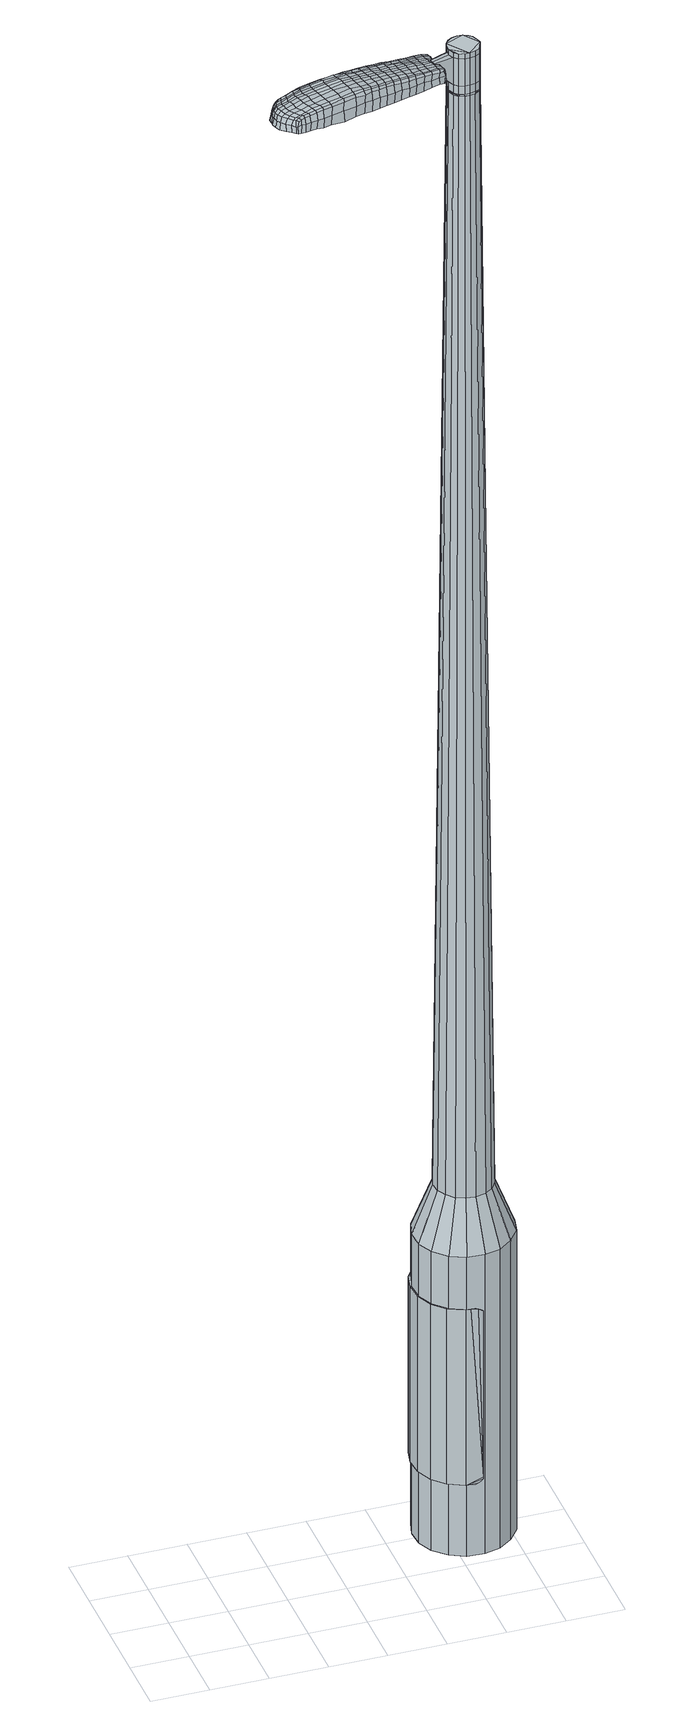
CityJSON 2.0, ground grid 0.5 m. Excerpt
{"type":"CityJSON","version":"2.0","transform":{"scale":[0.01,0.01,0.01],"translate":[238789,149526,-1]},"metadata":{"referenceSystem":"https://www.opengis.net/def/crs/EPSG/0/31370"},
"CityObjects":{
"object1":{"type":"GenericCityObject","attributes":{"cluster":955,"mean_distance_to_centroid":0.172,"new_centroid_x":238791.68,"new_centroid_y":149527.05,"mean_distance_to_camera":12.82,"H1":17,"H2":17.43,"Z_final":108.77,"cluster2":-1,"proj_x":238788.66,"proj_y":149515.49,"id_line":47851,"bearing_l":284.6,"distance":11.94,"orientation":"right","G_obj":194.6},"geometry":[{"type":"MultiSurface","lod":"2","boundaries":[[[0,1,2,3]],[[1,4,5,2]],[[4,6,7,5]],[[6,8,9,7]],[[8,10,11,9]],[[10,12,13,11]],[[12,14,15,13]],[[14,16,17,15]],[[16,18,19,17]],[[18,20,21,19]],[[20,22,23,21]],[[22,24,25,23]],[[24,26,27,25]],[[26,28,29,27]],[[28,30,31,29]],[[30,32,33,31]],[[32,34,35,33]],[[34,0,3,35]],[[36,37,38,39]],[[38,40,41,42]],[[41,43,42]],[[42,44,45,46]],[[45,47,46]],[[46,48,49,50]],[[49,51,50]],[[42,46,50,38]],[[50,52,39,38]],[[53,36,39]],[[2,5,7,35]],[[7,9,11,15]],[[11,13,15]],[[15,17,19,23]],[[19,21,23]],[[23,25,27,31]],[[27,29,31]],[[15,23,31,7]],[[31,33,35,7]],[[3,2,35]],[[1,0,54,55]],[[0,34,56,54]],[[34,32,57,56]],[[32,30,58,57]],[[30,28,59,58]],[[28,26,60,59]],[[26,24,61,60]],[[24,22,62,61]],[[22,20,63,62]],[[20,18,64,63]],[[18,16,65,64]],[[16,14,66,65]],[[14,12,67,66]],[[12,10,68,67]],[[10,8,69,68]],[[8,6,70,69]],[[6,4,71,70]],[[4,1,55,71]],[[55,54,72,73]],[[54,56,74,72]],[[56,57,75,74]],[[57,58,76,75]],[[58,59,77,76]],[[59,60,78,77]],[[60,61,79,78]],[[61,62,80,79]],[[62,63,81,80]],[[63,64,82,81]],[[64,65,83,82]],[[65,66,84,83]],[[66,67,85,84]],[[67,68,86,85]],[[68,69,87,86]],[[69,70,88,87]],[[70,71,89,88]],[[71,55,73,89]],[[90,91,92,73]],[[93,94,91,90]],[[95,96,94,93]],[[97,98,96,95]],[[77,99,98,97]],[[78,100,99,77]],[[101,102,100,78]],[[80,103,102,101]],[[104,105,103,80]],[[82,106,105,104]],[[107,108,106,82]],[[109,110,108,107]],[[111,112,110,109]],[[86,113,112,111]],[[87,114,113,86]],[[115,116,114,87]],[[117,118,116,115]],[[73,92,118,117]],[[119,120,121,122]],[[123,119,122,124]],[[125,123,124,126]],[[127,125,126,128]],[[129,127,128,130]],[[131,129,130,132]],[[133,131,132,134]],[[135,133,134,136]],[[137,135,136,138]],[[139,137,138,140]],[[141,139,140,142]],[[143,141,142,144]],[[145,143,144,146]],[[147,145,146,148]],[[149,147,148,150]],[[151,149,150,152]],[[72,90,73]],[[72,74,93,90]],[[74,75,95,93]],[[75,76,97,95]],[[76,77,97]],[[79,101,78]],[[79,80,101]],[[81,104,80]],[[81,82,104]],[[83,107,82]],[[83,84,109,107]],[[84,85,111,109]],[[85,86,111]],[[88,115,87]],[[88,89,117,115]],[[89,73,117]],[[153,92,91]],[[154,118,92]],[[154,155,116,118]],[[155,114,116]],[[156,112,113]],[[156,157,110,112]],[[157,158,108,110]],[[158,106,108]],[[159,105,106]],[[159,103,105]],[[160,102,103]],[[160,100,102]],[[161,98,99]],[[161,162,96,98]],[[162,163,94,96]],[[163,153,91,94]],[[39,52,151,164]],[[92,153,165,152]],[[53,39,164,120]],[[153,163,121,165]],[[36,53,120,119]],[[163,162,122,121]],[[37,36,119,123]],[[162,161,124,122]],[[38,37,123,125]],[[161,99,126,124]],[[40,38,125,127]],[[99,100,128,126]],[[41,40,127,129]],[[100,160,130,128]],[[43,41,129,131]],[[160,103,132,130]],[[42,43,131,133]],[[103,159,134,132]],[[44,42,133,135]],[[159,106,136,134]],[[45,44,135,137]],[[106,158,138,136]],[[47,45,137,139]],[[158,157,140,138]],[[46,47,139,141]],[[157,156,142,140]],[[48,46,141,143]],[[156,113,144,142]],[[49,48,143,145]],[[113,114,146,144]],[[51,49,145,147]],[[114,155,148,146]],[[50,51,147,149]],[[155,154,150,148]],[[52,50,149,151]],[[154,92,152,150]],[[151,152,166,167]],[[152,165,168,166]],[[165,121,169,168]],[[121,120,170,169]],[[120,164,171,170]],[[164,151,167,171]],[[172,173,174,175]],[[176,172,175,177]],[[172,176,178,179]],[[173,172,179,180]],[[181,182,183,184]],[[185,181,184,186]],[[181,185,187,188]],[[182,181,188,189]],[[190,191,192,193]],[[194,190,193,195]],[[190,194,196,197]],[[191,190,197,198]],[[199,200,201,202]],[[203,199,202,204]],[[199,203,205,206]],[[200,199,206,207]],[[208,209,210,211]],[[212,208,211,213]],[[208,212,214,215]],[[209,208,215,216]],[[217,218,219,220]],[[221,217,220,222]],[[217,221,223,224]],[[218,217,224,225]],[[226,227,228,229]],[[218,226,229,219]],[[226,218,225,230]],[[227,226,230,231]],[[232,233,234,235]],[[227,232,235,228]],[[232,227,231,236]],[[233,232,236,237]],[[238,176,177,239]],[[233,238,239,234]],[[238,233,237,240]],[[176,238,240,178]],[[241,242,243,244]],[[245,241,244,246]],[[241,245,247,248]],[[242,241,248,249]],[[250,251,252,253]],[[242,250,253,243]],[[250,242,249,254]],[[251,250,254,255]],[[256,257,258,259]],[[251,256,259,252]],[[256,251,255,260]],[[257,256,260,261]],[[262,263,264,265]],[[257,262,265,258]],[[262,257,261,266]],[[263,262,266,267]],[[268,173,180,269]],[[263,268,269,264]],[[268,263,267,270]],[[173,268,270,174]],[[271,272,273,274]],[[275,271,274,276]],[[271,275,277,278]],[[272,271,278,279]],[[280,281,282,283]],[[272,280,283,273]],[[280,272,279,284]],[[281,280,284,285]],[[286,287,288,289]],[[281,286,289,282]],[[286,281,285,290]],[[287,286,290,291]],[[292,185,186,293]],[[287,292,293,288]],[[292,287,291,294]],[[185,292,294,187]],[[295,296,297,298]],[[299,295,298,300]],[[295,299,301,302]],[[296,295,302,303]],[[304,305,306,307]],[[296,304,307,297]],[[304,296,303,308]],[[305,304,308,309]],[[310,311,312,313]],[[305,310,313,306]],[[310,305,309,314]],[[311,310,314,315]],[[316,317,318,319]],[[311,316,319,312]],[[316,311,315,320]],[[317,316,320,321]],[[322,182,189,323]],[[317,322,323,318]],[[322,317,321,324]],[[182,322,324,183]],[[325,211,210,326]],[[327,325,326,328]],[[325,327,329,330]],[[211,325,330,213]],[[331,327,328,332]],[[333,331,332,334]],[[331,333,335,336]],[[327,331,336,329]],[[337,333,334,338]],[[339,337,338,340]],[[337,339,341,342]],[[333,337,342,335]],[[343,339,340,344]],[[345,343,344,346]],[[343,345,347,348]],[[339,343,348,341]],[[349,345,346,350]],[[200,349,350,201]],[[349,200,207,351]],[[345,349,351,347]],[[352,353,198,197]],[[354,352,197,196]],[[352,354,355,356]],[[353,352,356,357]],[[358,359,357,356]],[[360,358,356,355]],[[358,360,361,362]],[[359,358,362,363]],[[364,365,363,362]],[[366,364,362,361]],[[364,366,367,368]],[[365,364,368,369]],[[370,371,369,368]],[[372,370,368,367]],[[370,372,205,203]],[[371,370,203,204]],[[373,374,375,376]],[[275,373,376,277]],[[373,275,276,377]],[[374,373,377,378]],[[379,194,195,380]],[[374,379,380,375]],[[379,374,378,381]],[[194,379,381,196]],[[382,383,384,385]],[[221,382,385,223]],[[382,221,222,386]],[[383,382,386,387]],[[388,389,390,391]],[[383,388,391,384]],[[388,383,387,392]],[[389,388,392,393]],[[394,191,198,395]],[[389,394,395,390]],[[394,389,393,396]],[[191,394,396,192]],[[397,398,399,400]],[[179,397,400,180]],[[397,179,178,401]],[[398,397,401,402]],[[403,404,405,406]],[[398,403,406,399]],[[403,398,402,407]],[[404,403,407,408]],[[409,202,201,410]],[[404,409,410,405]],[[409,404,408,411]],[[202,409,411,204]],[[412,413,414,415]],[[184,412,415,186]],[[412,184,183,416]],[[413,412,416,417]],[[418,206,205,419]],[[413,418,419,414]],[[418,413,417,420]],[[206,418,420,207]],[[421,422,423,424]],[[299,421,424,301]],[[421,299,300,425]],[[422,421,425,426]],[[427,212,213,428]],[[422,427,428,423]],[[427,422,426,429]],[[212,427,429,214]],[[430,431,432,433]],[[245,430,433,247]],[[430,245,246,434]],[[431,430,434,435]],[[436,437,438,439]],[[431,436,439,432]],[[436,431,435,440]],[[437,436,440,441]],[[442,209,216,443]],[[437,442,443,438]],[[442,437,441,444]],[[209,442,444,210]],[[445,446,435,434]],[[244,445,434,246]],[[445,244,243,447]],[[446,445,447,448]],[[449,450,441,440]],[[446,449,440,435]],[[449,446,448,451]],[[450,449,451,452]],[[453,326,210,444]],[[450,453,444,441]],[[453,450,452,454]],[[326,453,454,328]],[[455,456,457,458]],[[302,455,458,303]],[[455,302,301,424]],[[456,455,424,423]],[[459,330,329,460]],[[456,459,460,457]],[[459,456,423,428]],[[330,459,428,213]],[[461,462,448,447]],[[253,461,447,243]],[[461,253,252,463]],[[462,461,463,464]],[[465,466,452,451]],[[462,465,451,448]],[[465,462,464,467]],[[466,465,467,468]],[[469,332,328,454]],[[466,469,454,452]],[[469,466,468,470]],[[332,469,470,334]],[[471,472,473,474]],[[308,471,474,309]],[[471,308,303,458]],[[472,471,458,457]],[[475,336,335,476]],[[472,475,476,473]],[[475,472,457,460]],[[336,475,460,329]],[[477,478,464,463]],[[259,477,463,252]],[[477,259,258,479]],[[478,477,479,480]],[[481,482,468,467]],[[478,481,467,464]],[[481,478,480,483]],[[482,481,483,484]],[[485,338,334,470]],[[482,485,470,468]],[[485,482,484,486]],[[338,485,486,340]],[[487,488,489,490]],[[314,487,490,315]],[[487,314,309,474]],[[488,487,474,473]],[[491,342,341,492]],[[488,491,492,489]],[[491,488,473,476]],[[342,491,476,335]],[[493,494,480,479]],[[265,493,479,258]],[[493,265,264,495]],[[494,493,495,496]],[[497,498,484,483]],[[494,497,483,480]],[[497,494,496,499]],[[498,497,499,500]],[[501,344,340,486]],[[498,501,486,484]],[[501,498,500,502]],[[344,501,502,346]],[[503,504,505,506]],[[320,503,506,321]],[[503,320,315,490]],[[504,503,490,489]],[[507,348,347,508]],[[504,507,508,505]],[[507,504,489,492]],[[348,507,492,341]],[[509,510,496,495]],[[269,509,495,264]],[[509,269,180,400]],[[510,509,400,399]],[[511,512,500,499]],[[510,511,499,496]],[[511,510,399,406]],[[512,511,406,405]],[[513,350,346,502]],[[512,513,502,500]],[[513,512,405,410]],[[350,513,410,201]],[[514,515,417,416]],[[324,514,416,183]],[[514,324,321,506]],[[515,514,506,505]],[[516,351,207,420]],[[515,516,420,417]],[[516,515,505,508]],[[351,516,508,347]],[[517,518,378,377]],[[274,517,377,276]],[[517,274,273,519]],[[518,517,519,520]],[[521,354,196,381]],[[518,521,381,378]],[[521,518,520,522]],[[354,521,522,355]],[[523,524,525,526]],[[224,523,526,225]],[[523,224,223,385]],[[524,523,385,384]],[[527,528,529,530]],[[524,527,530,525]],[[527,524,384,391]],[[528,527,391,390]],[[531,353,357,532]],[[528,531,532,529]],[[531,528,390,395]],[[353,531,395,198]],[[533,534,520,519]],[[283,533,519,273]],[[533,283,282,535]],[[534,533,535,536]],[[537,360,355,522]],[[534,537,522,520]],[[537,534,536,538]],[[360,537,538,361]],[[539,540,541,542]],[[230,539,542,231]],[[539,230,225,526]],[[540,539,526,525]],[[543,544,545,546]],[[540,543,546,541]],[[543,540,525,530]],[[544,543,530,529]],[[547,359,363,548]],[[544,547,548,545]],[[547,544,529,532]],[[359,547,532,357]],[[549,550,536,535]],[[289,549,535,282]],[[549,289,288,551]],[[550,549,551,552]],[[553,366,361,538]],[[550,553,538,536]],[[553,550,552,554]],[[366,553,554,367]],[[555,556,557,558]],[[236,555,558,237]],[[555,236,231,542]],[[556,555,542,541]],[[559,560,561,562]],[[556,559,562,557]],[[559,556,541,546]],[[560,559,546,545]],[[563,365,369,564]],[[560,563,564,561]],[[563,560,545,548]],[[365,563,548,363]],[[565,566,552,551]],[[293,565,551,288]],[[565,293,186,415]],[[566,565,415,414]],[[567,372,367,554]],[[566,567,554,552]],[[567,566,414,419]],[[372,567,419,205]],[[568,569,402,401]],[[240,568,401,178]],[[568,240,237,558]],[[569,568,558,557]],[[570,571,408,407]],[[569,570,407,402]],[[570,569,557,562]],[[571,570,562,561]],[[572,371,204,411]],[[571,572,411,408]],[[572,571,561,564]],[[371,572,564,369]],[[573,574,575,576]],[[576,575,577,578]],[[579,577,575,580]],[[580,575,574,581]],[[582,583,584,585]],[[585,584,586,587]],[[588,586,584,589]],[[589,584,583,590]],[[591,592,593,594]],[[594,593,595,596]],[[597,595,593,598]],[[598,593,592,599]],[[600,601,602,603]],[[603,602,604,605]],[[606,604,602,607]],[[607,602,601,608]],[[609,610,611,612]],[[612,611,613,614]],[[615,613,611,616]],[[616,611,610,617]],[[618,619,620,621]],[[621,620,622,623]],[[624,622,620,625]],[[625,620,619,626]],[[627,628,629,630]],[[630,629,619,618]],[[626,619,629,631]],[[631,629,628,632]],[[633,634,635,636]],[[636,635,628,627]],[[632,628,635,637]],[[637,635,634,638]],[[578,577,639,640]],[[640,639,634,633]],[[638,634,639,641]],[[641,639,577,579]],[[642,643,644,645]],[[645,644,646,647]],[[648,646,644,649]],[[649,644,643,650]],[[651,652,653,654]],[[654,653,643,642]],[[650,643,653,655]],[[655,653,652,656]],[[657,658,659,660]],[[660,659,652,651]],[[656,652,659,661]],[[661,659,658,662]],[[663,664,665,666]],[[666,665,658,657]],[[662,658,665,667]],[[667,665,664,668]],[[581,574,669,670]],[[670,669,664,663]],[[668,664,669,671]],[[671,669,574,573]],[[672,673,674,675]],[[675,674,676,677]],[[678,676,674,679]],[[679,674,673,680]],[[681,682,683,684]],[[684,683,673,672]],[[680,673,683,685]],[[685,683,682,686]],[[687,688,689,690]],[[690,689,682,681]],[[686,682,689,691]],[[691,689,688,692]],[[587,586,693,694]],[[694,693,688,687]],[[692,688,693,695]],[[695,693,586,588]],[[696,697,698,699]],[[699,698,700,701]],[[702,700,698,703]],[[703,698,697,704]],[[705,706,707,708]],[[708,707,697,696]],[[704,697,707,709]],[[709,707,706,710]],[[711,712,713,714]],[[714,713,706,705]],[[710,706,713,715]],[[715,713,712,716]],[[717,718,719,720]],[[720,719,712,711]],[[716,712,719,721]],[[721,719,718,722]],[[590,583,723,724]],[[724,723,718,717]],[[722,718,723,725]],[[725,723,583,582]],[[609,612,726,727]],[[727,726,728,729]],[[730,728,726,731]],[[731,726,612,614]],[[729,728,732,733]],[[733,732,734,735]],[[736,734,732,737]],[[737,732,728,730]],[[735,734,738,739]],[[739,738,740,741]],[[742,740,738,743]],[[743,738,734,736]],[[741,740,744,745]],[[745,744,746,747]],[[748,746,744,749]],[[749,744,740,742]],[[747,746,750,751]],[[751,750,601,600]],[[608,601,750,752]],[[752,750,746,748]],[[599,753,754,598]],[[598,754,755,597]],[[756,755,754,757]],[[757,754,753,758]],[[758,759,760,757]],[[757,760,761,756]],[[762,761,760,763]],[[763,760,759,764]],[[764,765,766,763]],[[763,766,767,762]],[[768,767,766,769]],[[769,766,765,770]],[[770,771,772,769]],[[769,772,773,768]],[[606,773,772,604]],[[604,772,771,605]],[[774,775,776,777]],[[777,776,676,678]],[[677,676,776,778]],[[778,776,775,779]],[[596,595,780,781]],[[781,780,775,774]],[[779,775,780,782]],[[782,780,595,597]],[[783,784,785,786]],[[786,785,622,624]],[[623,622,785,787]],[[787,785,784,788]],[[789,790,791,792]],[[792,791,784,783]],[[788,784,791,793]],[[793,791,790,794]],[[599,592,795,796]],[[796,795,790,789]],[[794,790,795,797]],[[797,795,592,591]],[[798,799,800,801]],[[801,800,580,581]],[[579,580,800,802]],[[802,800,799,803]],[[804,805,806,807]],[[807,806,799,798]],[[803,799,806,808]],[[808,806,805,809]],[[600,603,810,811]],[[811,810,805,804]],[[809,805,810,812]],[[812,810,603,605]],[[813,814,815,816]],[[816,815,585,587]],[[582,585,815,817]],[[817,815,814,818]],[[606,607,819,820]],[[820,819,814,813]],[[818,814,819,821]],[[821,819,607,608]],[[822,823,824,825]],[[825,824,700,702]],[[701,700,824,826]],[[826,824,823,827]],[[614,613,828,829]],[[829,828,823,822]],[[827,823,828,830]],[[830,828,613,615]],[[831,832,833]],[[833,832,646,648]],[[647,646,832,834]],[[834,832,835]],[[836,837,838,839]],[[839,838,832,831]],[[835,832,838,840]],[[840,838,837,841]],[[617,610,842,843]],[[843,842,837,836]],[[841,837,842,844]],[[844,842,610,609]],[[835,845,834]],[[834,845,645,647]],[[642,645,845,846]],[[846,845,847]],[[841,848,849,840]],[[840,849,845,835]],[[847,845,849,850]],[[850,849,848,851]],[[609,727,852,844]],[[844,852,848,841]],[[851,848,852,853]],[[853,852,727,729]],[[854,855,856,857]],[[857,856,703,704]],[[702,703,856,825]],[[825,856,855,822]],[[730,731,858,859]],[[859,858,855,854]],[[822,855,858,829]],[[829,858,731,614]],[[847,860,861,846]],[[846,861,654,642]],[[651,654,861,862]],[[862,861,860,863]],[[851,864,865,850]],[[850,865,860,847]],[[863,860,865,866]],[[866,865,864,867]],[[729,733,868,853]],[[853,868,864,851]],[[867,864,868,869]],[[869,868,733,735]],[[870,871,872,873]],[[873,872,709,710]],[[704,709,872,857]],[[857,872,871,854]],[[736,737,874,875]],[[875,874,871,870]],[[854,871,874,859]],[[859,874,737,730]],[[863,876,877,862]],[[862,877,660,651]],[[657,660,877,878]],[[878,877,876,879]],[[867,880,881,866]],[[866,881,876,863]],[[879,876,881,882]],[[882,881,880,883]],[[735,739,884,869]],[[869,884,880,867]],[[883,880,884,885]],[[885,884,739,741]],[[886,887,888,889]],[[889,888,715,716]],[[710,715,888,873]],[[873,888,887,870]],[[742,743,890,891]],[[891,890,887,886]],[[870,887,890,875]],[[875,890,743,736]],[[879,892,893,878]],[[878,893,666,657]],[[663,666,893,894]],[[894,893,892,895]],[[883,896,897,882]],[[882,897,892,879]],[[895,892,897,898]],[[898,897,896,899]],[[741,745,900,885]],[[885,900,896,883]],[[899,896,900,901]],[[901,900,745,747]],[[902,903,904,905]],[[905,904,721,722]],[[716,721,904,889]],[[889,904,903,886]],[[748,749,906,907]],[[907,906,903,902]],[[886,903,906,891]],[[891,906,749,742]],[[895,908,909,894]],[[894,909,670,663]],[[581,670,909,801]],[[801,909,908,798]],[[899,910,911,898]],[[898,911,908,895]],[[798,908,911,807]],[[807,911,910,804]],[[747,751,912,901]],[[901,912,910,899]],[[804,910,912,811]],[[811,912,751,600]],[[818,913,914,817]],[[817,914,725,582]],[[722,725,914,905]],[[905,914,913,902]],[[608,752,915,821]],[[821,915,913,818]],[[902,913,915,907]],[[907,915,752,748]],[[779,916,917,778]],[[778,917,675,677]],[[672,675,917,918]],[[918,917,916,919]],[[597,755,920,782]],[[782,920,916,779]],[[919,916,920,921]],[[921,920,755,756]],[[922,923,924,925]],[[925,924,625,626]],[[624,625,924,786]],[[786,924,923,783]],[[926,927,928,929]],[[929,928,923,922]],[[783,923,928,792]],[[792,928,927,789]],[[758,753,930,931]],[[931,930,927,926]],[[789,927,930,796]],[[796,930,753,599]],[[919,932,933,918]],[[918,933,684,672]],[[681,684,933,934]],[[934,933,932,935]],[[756,761,936,921]],[[921,936,932,919]],[[935,932,936,937]],[[937,936,761,762]],[[938,939,940,941]],[[941,940,631,632]],[[626,631,940,925]],[[925,940,939,922]],[[942,943,944,945]],[[945,944,939,938]],[[922,939,944,929]],[[929,944,943,926]],[[764,759,946,947]],[[947,946,943,942]],[[926,943,946,931]],[[931,946,759,758]],[[935,948,949,934]],[[934,949,690,681]],[[687,690,949,950]],[[950,949,948,951]],[[762,767,952,937]],[[937,952,948,935]],[[951,948,952,953]],[[953,952,767,768]],[[954,955,956,957]],[[957,956,637,638]],[[632,637,956,941]],[[941,956,955,938]],[[958,959,960,961]],[[961,960,955,954]],[[938,955,960,945]],[[945,960,959,942]],[[770,765,962,963]],[[963,962,959,958]],[[942,959,962,947]],[[947,962,765,764]],[[951,964,965,950]],[[950,965,694,687]],[[587,694,965,816]],[[816,965,964,813]],[[768,773,966,953]],[[953,966,964,951]],[[813,964,966,820]],[[820,966,773,606]],[[803,967,968,802]],[[802,968,641,579]],[[638,641,968,957]],[[957,968,967,954]],[[809,969,970,808]],[[808,970,967,803]],[[954,967,970,961]],[[961,970,969,958]],[[605,771,971,812]],[[812,971,969,809]],[[958,969,971,963]],[[963,971,771,770]],[[573,576,175,174]],[[576,578,177,175]],[[588,589,188,187]],[[589,590,189,188]],[[591,594,193,192]],[[594,596,195,193]],[[615,616,215,214]],[[616,617,216,215]],[[618,621,220,219]],[[621,623,222,220]],[[627,630,229,228]],[[630,618,219,229]],[[633,636,235,234]],[[636,627,228,235]],[[578,640,239,177]],[[640,633,234,239]],[[648,649,248,247]],[[649,650,249,248]],[[650,655,254,249]],[[655,656,255,254]],[[656,661,260,255]],[[661,662,261,260]],[[662,667,266,261]],[[667,668,267,266]],[[668,671,270,267]],[[671,573,174,270]],[[678,679,278,277]],[[679,680,279,278]],[[680,685,284,279]],[[685,686,285,284]],[[686,691,290,285]],[[691,692,291,290]],[[692,695,294,291]],[[695,588,187,294]],[[696,699,298,297]],[[699,701,300,298]],[[705,708,307,306]],[[708,696,297,307]],[[711,714,313,312]],[[714,705,306,313]],[[717,720,319,318]],[[720,711,312,319]],[[590,724,323,189]],[[724,717,318,323]],[[774,777,376,375]],[[777,678,277,376]],[[596,781,380,195]],[[781,774,375,380]],[[623,787,386,222]],[[787,788,387,386]],[[788,793,392,387]],[[793,794,393,392]],[[794,797,396,393]],[[797,591,192,396]],[[701,826,425,300]],[[826,827,426,425]],[[827,830,429,426]],[[830,615,214,429]],[[831,833,433,432]],[[833,648,247,433]],[[836,839,439,438]],[[839,831,432,439]],[[617,843,443,216]],[[843,836,438,443]],[[972,973,974,975]],[[976,977,975,974]],[[978,979,980,981]],[[982,983,984,985]],[[973,986,987,974]],[[988,976,974,987]],[[989,978,981,990]],[[991,992,983,982]],[[986,993,994,987]],[[994,995,988,987]],[[996,989,990,997]],[[998,992,991,999]],[[993,1000,1001,994]],[[1001,1002,995,994]],[[1003,996,997,1004]],[[1005,998,999,1006]],[[1007,1008,1009,1010]],[[1011,1012,1008,1007]],[[1011,1013,1014,1012]],[[1013,1015,1016,1014]],[[1017,1018,1019,1020]],[[1021,1022,1018,1017]],[[1023,1024,1022,1021]],[[1025,1026,1024,1023]],[[1020,1009,1008,1017]],[[1017,1008,1012,1021]],[[1012,1014,1023,1021]],[[1014,1016,1025,1023]],[[981,980,977,976]],[[990,981,976,988]],[[995,997,990,988]],[[1002,1004,997,995]],[[982,985,979,978]],[[991,982,978,989]],[[999,991,989,996]],[[1006,999,996,1003]],[[983,1007,1010,984]],[[992,1011,1007,983]],[[1013,1011,992,998]],[[1015,1013,998,1005]],[[1027,1028,1029,1030]],[[1029,1031,1032,1033]],[[1029,1033,1034,1035]],[[1029,1035,1030]],[[1036,1027,1030,1037]],[[1038,1037,1030,1039]],[[1040,1039,1030]],[[1041,1029,1028,1042]],[[1043,1041,1042,1044]],[[1045,1043,1044,1046]],[[1047,1045,1046,1048]],[[1049,1047,1048,1050]],[[1050,1051,1052,1053]],[[1050,1053,1054,1055]],[[1050,1055,1056,1057]],[[1056,1058,1059,1060]],[[1056,1060,1061,1062]],[[1056,1062,1057]],[[1050,1057,1049]],[[1063,1064,1028,1027]],[[1065,1066,1031,1029]],[[1067,1068,1040,1030]],[[1064,1069,1042,1028]],[[1070,1065,1029,1041]],[[1069,1071,1044,1042]],[[1072,1070,1041,1043]],[[1071,1073,1046,1044]],[[1074,1072,1043,1045]],[[1073,1075,1048,1046]],[[1076,1074,1045,1047]],[[1075,1077,1050,1048]],[[1078,1076,1047,1049]],[[1077,1079,1051,1050]],[[1080,1081,1058,1056]],[[1082,1078,1049,1057]],[[1052,1051,1079,1083]],[[1053,1052,1083,1084]],[[1054,1053,1084,1085]],[[1055,1054,1085,1086]],[[1056,1055,1086,1080]],[[1087,1063,1027,1036]],[[1088,1087,1036,1037]],[[1089,1088,1037,1038]],[[1090,1089,1038,1039]],[[1068,1090,1039,1040]],[[1032,1031,1066,1091]],[[1059,1058,1081,1092]],[[1033,1032,1091,1093]],[[1034,1033,1093,1094]],[[1035,1034,1094,1095]],[[1030,1035,1095,1067]],[[1060,1059,1092,1096]],[[1061,1060,1096,1097]],[[1062,1061,1097,1098]],[[1057,1062,1098,1082]]]}]}
},
"vertices":[
[225,92,384],[224,107,384],[224,107,96],[225,92,96],[228,121,384],[228,121,96],[237,133,384],[237,133,96],[249,141,384],[249,141,96],[263,145,384],[263,145,96],[278,144,384],[278,144,96],[291,137,384],[291,137,96],[301,127,384],[301,127,96],[307,114,384],[307,114,96],[308,99,384],[308,99,96],[305,85,384],[305,85,96],[296,73,384],[296,73,96],[284,64,384],[284,64,96],[270,61,384],[270,61,96],[255,62,384],[255,62,96],[242,68,384],[242,68,96],[231,79,384],[231,79,96],[258,92,1524],[263,90,1524],[267,90,1524],[253,100,1524],[272,91,1524],[276,93,1524],[280,102,1524],[278,97,1524],[279,106,1524],[277,111,1524],[270,116,1524],[274,114,1524],[265,116,1524],[261,115,1524],[254,109,1524],[257,113,1524],[253,104,1524],[255,95,1524],[242,97,429],[241,105,429],[246,89,429],[252,82,429],[260,79,429],[268,78,429],[277,80,429],[284,85,429],[289,92,429],[291,101,429],[291,109,429],[287,117,429],[281,123,429],[273,127,429],[264,128,429],[256,126,429],[249,121,429],[244,114,429],[253,100,1483],[253,104,1483],[255,95,1483],[258,92,1483],[263,90,1483],[267,90,1483],[272,91,1483],[276,93,1483],[278,97,1483],[280,102,1483],[279,106,1483],[277,111,1483],[274,114,1483],[270,116,1483],[265,116,1483],[261,115,1483],[257,113,1483],[254,109,1483],[254,100,1483],[254,100,1485],[253,104,1485],[256,96,1483],[256,96,1485],[259,92,1483],[259,92,1485],[263,91,1483],[263,91,1485],[267,90,1485],[272,91,1485],[275,94,1483],[275,94,1485],[278,97,1485],[279,102,1483],[279,102,1485],[279,106,1485],[277,110,1483],[277,110,1485],[274,113,1483],[274,113,1485],[270,115,1483],[270,115,1485],[265,116,1485],[261,115,1485],[257,112,1483],[257,112,1485],[255,108,1483],[255,108,1485],[258,92,1519],[255,95,1519],[255,95,1493],[258,92,1493],[263,90,1519],[263,90,1493],[267,90,1519],[267,90,1493],[272,91,1519],[272,91,1493],[276,93,1519],[276,93,1493],[278,97,1519],[278,97,1493],[280,102,1519],[280,102,1493],[279,106,1519],[279,106,1493],[277,111,1519],[277,111,1493],[274,114,1519],[274,114,1493],[270,116,1519],[270,116,1493],[265,116,1519],[265,116,1493],[261,115,1519],[261,115,1493],[257,113,1519],[257,113,1493],[254,109,1519],[254,109,1493],[253,104,1519],[253,104,1493],[253,100,1485],[254,109,1485],[257,113,1485],[270,116,1485],[274,114,1485],[277,111,1485],[280,102,1485],[276,93,1485],[263,90,1485],[258,92,1485],[255,95,1485],[253,100,1519],[253,100,1493],[234,98,1513],[234,98,1518],[235,95,1513],[236,92,1513],[236,92,1518],[235,95,1518],[159,95,1519],[166,97,1518],[164,98,1509],[157,96,1510],[150,93,1519],[149,94,1510],[152,92,1526],[160,94,1525],[167,95,1525],[168,58,1519],[175,60,1518],[175,62,1525],[169,59,1525],[160,55,1519],[160,57,1526],[159,54,1510],[167,56,1510],[174,58,1509],[93,56,1519],[92,60,1519],[91,60,1513],[92,56,1513],[95,53,1519],[94,52,1513],[96,53,1524],[94,57,1524],[93,60,1524],[164,75,1530],[171,77,1529],[171,80,1529],[164,78,1530],[155,73,1531],[155,76,1531],[157,69,1530],[165,71,1530],[172,73,1529],[242,96,1512],[242,98,1512],[241,98,1517],[241,95,1517],[243,93,1512],[242,92,1517],[242,92,1506],[242,95,1506],[241,98,1506],[102,79,1519],[105,80,1519],[103,81,1512],[100,80,1512],[99,78,1518],[98,79,1512],[100,77,1522],[102,78,1523],[105,79,1524],[109,82,1519],[115,84,1519],[113,85,1512],[108,83,1512],[110,81,1524],[115,82,1525],[120,85,1519],[128,88,1519],[126,89,1511],[119,87,1511],[121,84,1526],[129,86,1526],[139,90,1519],[137,92,1510],[140,89,1526],[231,110,1513],[224,108,1513],[225,107,1518],[232,109,1517],[237,110,1512],[236,109,1516],[236,111,1506],[230,110,1507],[222,109,1507],[216,107,1514],[209,105,1515],[210,104,1520],[217,106,1519],[215,108,1507],[207,106,1507],[201,104,1515],[194,102,1516],[195,101,1522],[203,103,1521],[200,105,1508],[193,103,1508],[187,101,1517],[180,99,1517],[181,98,1524],[188,100,1523],[185,102,1508],[178,101,1509],[173,98,1518],[174,97,1524],[171,99,1509],[110,44,1519],[113,44,1519],[113,46,1524],[110,45,1523],[107,44,1518],[108,45,1522],[107,43,1512],[109,43,1512],[113,43,1512],[118,45,1519],[124,46,1519],[124,48,1525],[118,47,1524],[117,44,1512],[123,45,1512],[130,47,1519],[137,49,1519],[138,51,1526],[130,49,1526],[129,46,1511],[136,48,1511],[148,52,1519],[149,54,1526],[148,50,1510],[238,80,1513],[231,78,1513],[231,77,1507],[238,79,1507],[244,82,1512],[243,81,1506],[243,83,1516],[239,81,1517],[232,79,1518],[224,76,1514],[217,73,1515],[216,72,1507],[223,74,1507],[225,77,1519],[217,75,1520],[210,71,1515],[203,69,1516],[202,67,1508],[209,69,1508],[210,72,1521],[203,70,1522],[196,66,1517],[189,64,1517],[188,62,1509],[195,65,1508],[196,68,1523],[189,66,1524],[182,62,1518],[181,60,1509],[182,64,1524],[236,94,1519],[235,96,1519],[229,92,1520],[228,95,1520],[229,89,1520],[237,91,1519],[222,90,1522],[221,93,1522],[214,88,1523],[214,91,1523],[215,85,1523],[222,87,1521],[207,86,1524],[206,89,1524],[200,84,1525],[199,87,1525],[201,81,1525],[208,83,1524],[193,83,1526],[192,85,1526],[186,81,1527],[185,84,1527],[187,77,1527],[194,79,1526],[179,79,1528],[178,82,1528],[179,75,1528],[97,57,1527],[96,61,1527],[99,54,1526],[103,55,1527],[101,58,1528],[101,62,1528],[108,60,1529],[107,64,1529],[109,56,1528],[116,58,1530],[115,62,1530],[114,66,1530],[122,64,1531],[121,67,1531],[123,60,1530],[132,62,1531],[131,66,1531],[130,70,1531],[143,69,1531],[142,73,1531],[144,66,1531],[105,44,1518],[102,46,1519],[102,45,1513],[105,43,1513],[106,46,1523],[104,47,1523],[98,49,1519],[98,48,1513],[100,50,1524],[98,76,1518],[96,74,1518],[97,74,1523],[99,76,1523],[97,77,1513],[95,75,1513],[94,71,1519],[92,67,1519],[94,67,1524],[95,71,1523],[93,71,1513],[91,67,1513],[92,64,1519],[93,64,1524],[91,63,1513],[161,92,1528],[161,90,1528],[168,92,1528],[167,94,1527],[152,90,1528],[152,89,1529],[161,88,1529],[162,85,1530],[169,86,1529],[168,89,1528],[153,86,1529],[153,83,1530],[163,81,1530],[170,83,1529],[154,79,1531],[168,61,1528],[168,63,1529],[159,61,1529],[160,59,1528],[175,63,1527],[175,65,1528],[167,67,1529],[158,65,1530],[174,69,1528],[245,84,1512],[245,86,1512],[244,86,1517],[244,84,1517],[245,83,1506],[244,85,1506],[244,89,1512],[243,89,1517],[243,88,1506],[239,110,1512],[239,108,1512],[238,109,1506],[238,110,1506],[238,109,1517],[238,107,1517],[240,106,1512],[240,103,1512],[239,103,1506],[239,106,1506],[239,105,1517],[239,103,1517],[241,101,1512],[240,101,1506],[240,100,1517],[232,108,1519],[233,106,1519],[225,106,1520],[226,104,1520],[233,104,1519],[234,101,1519],[226,102,1520],[227,100,1520],[235,99,1519],[227,97,1520],[239,83,1519],[238,85,1519],[231,82,1520],[232,81,1520],[238,88,1519],[230,86,1520],[218,104,1521],[218,103,1521],[211,103,1522],[211,101,1522],[219,101,1521],[220,98,1521],[212,99,1522],[212,96,1523],[220,95,1522],[213,94,1523],[224,78,1521],[224,80,1521],[217,78,1522],[217,76,1522],[223,84,1521],[216,81,1522],[203,101,1523],[204,100,1523],[196,100,1524],[196,98,1524],[204,97,1523],[205,95,1524],[197,96,1525],[198,93,1525],[206,92,1524],[199,90,1525],[210,74,1523],[210,76,1523],[203,74,1524],[203,72,1524],[209,79,1524],[202,77,1525],[189,98,1525],[189,97,1525],[182,97,1526],[182,95,1526],[190,94,1526],[191,91,1526],[183,92,1527],[183,90,1527],[191,88,1526],[184,87,1527],[196,70,1525],[196,72,1525],[189,70,1526],[189,67,1526],[195,75,1526],[188,73,1527],[175,95,1527],[175,94,1527],[176,91,1527],[176,88,1528],[177,85,1528],[182,65,1527],[182,67,1527],[181,71,1528],[108,46,1525],[106,47,1525],[112,47,1526],[110,48,1526],[102,50,1526],[106,51,1527],[101,76,1525],[100,74,1525],[103,76,1526],[105,78,1525],[98,72,1525],[97,68,1526],[101,69,1527],[102,73,1526],[96,65,1526],[100,66,1527],[117,48,1526],[115,49,1527],[123,49,1527],[121,51,1528],[112,52,1528],[119,54,1529],[109,79,1526],[108,77,1527],[114,79,1528],[115,81,1527],[107,74,1527],[107,71,1528],[113,73,1529],[114,76,1528],[106,67,1528],[113,69,1530],[129,50,1528],[128,52,1529],[137,52,1528],[136,54,1529],[125,56,1529],[134,58,1530],[121,83,1528],[121,81,1528],[129,83,1529],[129,85,1528],[120,78,1529],[120,75,1530],[129,77,1530],[129,80,1530],[120,71,1530],[129,73,1531],[149,55,1529],[147,57,1529],[146,61,1530],[140,88,1528],[140,86,1529],[141,83,1530],[141,80,1530],[141,76,1531],[164,96,1509],[166,95,1518],[159,93,1518],[157,94,1509],[151,91,1519],[149,92,1510],[152,90,1525],[160,92,1525],[167,93,1525],[175,63,1525],[174,62,1518],[167,60,1518],[168,61,1525],[159,57,1519],[160,59,1525],[158,55,1510],[167,58,1509],[173,60,1509],[93,60,1513],[94,60,1519],[95,57,1519],[94,57,1513],[97,54,1519],[96,53,1513],[98,54,1524],[96,57,1524],[95,60,1524],[170,80,1528],[171,77,1528],[164,75,1529],[163,78,1529],[155,73,1529],[154,76,1529],[156,69,1529],[165,72,1529],[172,73,1528],[239,97,1516],[240,98,1512],[240,95,1512],[239,95,1516],[241,92,1512],[240,92,1516],[240,92,1506],[239,95,1506],[239,97,1506],[104,79,1512],[106,78,1519],[103,77,1518],[101,78,1512],[101,76,1518],[100,77,1512],[102,75,1522],[103,76,1523],[106,77,1523],[114,83,1512],[115,82,1519],[110,80,1519],[109,81,1512],[111,79,1524],[116,81,1525],[127,87,1511],[128,86,1519],[121,84,1519],[119,85,1511],[122,82,1525],[129,84,1526],[139,88,1519],[138,90,1510],[140,87,1526],[225,105,1518],[224,106,1513],[231,108,1513],[232,107,1517],[236,108,1512],[236,107,1515],[235,109,1506],[230,108,1506],[223,107,1507],[210,102,1520],[209,103,1514],[216,105,1514],[217,104,1519],[215,106,1507],[208,104,1507],[196,99,1522],[194,100,1516],[202,102,1515],[203,101,1521],[200,103,1508],[193,102,1508],[181,96,1523],[180,98,1517],[187,99,1516],[188,98,1522],[186,100,1508],[178,99,1508],[173,96,1517],[174,95,1524],[171,97,1509],[113,48,1523],[113,46,1519],[110,46,1518],[110,47,1523],[108,46,1518],[108,47,1522],[107,45,1512],[109,45,1512],[112,45,1512],[124,50,1525],[123,48,1519],[118,47,1519],[118,49,1524],[117,46,1512],[123,47,1512],[137,53,1526],[137,51,1519],[129,49,1519],[129,51,1525],[128,48,1511],[136,49,1511],[148,54,1519],[148,56,1526],[147,52,1510],[230,78,1507],[231,80,1513],[238,82,1513],[237,81,1506],[242,84,1512],[242,83,1506],[242,84,1515],[238,83,1517],[231,81,1518],[216,74,1507],[216,75,1514],[223,77,1514],[223,76,1507],[224,79,1519],[217,76,1520],[201,69,1508],[202,71,1516],[209,73,1515],[208,71,1508],[210,74,1521],[203,72,1522],[187,64,1508],[188,66,1517],[195,68,1516],[194,67,1508],[196,70,1522],[189,68,1523],[181,64,1517],[180,62,1509],[182,65,1524],[235,94,1518],[234,96,1518],[228,92,1519],[228,94,1519],[229,89,1519],[236,91,1518],[221,90,1520],[220,93,1520],[214,88,1521],[213,91,1521],[215,85,1521],[222,87,1520],[207,86,1523],[206,89,1523],[199,84,1524],[199,87,1524],[200,81,1524],[207,83,1523],[192,82,1525],[192,85,1525],[185,81,1526],[184,83,1526],[186,77,1526],[193,79,1525],[178,79,1527],[177,82,1527],[179,75,1527],[98,61,1526],[98,58,1526],[100,55,1525],[104,56,1526],[102,59,1526],[101,62,1526],[107,64,1528],[108,60,1528],[110,57,1527],[117,59,1528],[115,62,1529],[114,66,1529],[121,67,1530],[122,64,1530],[123,60,1529],[132,63,1530],[131,66,1530],[130,70,1530],[142,73,1530],[143,69,1530],[144,66,1530],[103,47,1513],[104,48,1518],[106,46,1518],[106,45,1512],[107,47,1523],[105,48,1523],[100,50,1519],[99,50,1513],[101,51,1523],[99,73,1523],[98,73,1518],[99,75,1518],[101,74,1523],[98,76,1512],[97,74,1512],[96,67,1523],[95,67,1519],[96,70,1519],[97,70,1523],[95,71,1513],[94,67,1513],[94,63,1519],[95,64,1524],[93,63,1513],[168,91,1527],[161,90,1527],[161,91,1527],[168,92,1526],[152,89,1527],[152,88,1528],[169,86,1528],[162,84,1528],[161,87,1528],[168,89,1527],[153,85,1528],[153,82,1529],[162,81,1529],[169,83,1528],[154,79,1529],[159,61,1528],[167,64,1527],[168,62,1527],[160,60,1527],[175,64,1526],[174,66,1527],[166,67,1528],[158,65,1528],[173,69,1527],[242,86,1516],[243,85,1512],[243,84,1512],[242,85,1516],[243,83,1506],[242,84,1506],[242,88,1512],[241,89,1516],[241,88,1506],[236,108,1506],[237,108,1512],[236,109,1506],[236,108,1516],[236,107,1516],[237,103,1506],[238,103,1512],[238,105,1512],[237,106,1506],[237,105,1516],[237,102,1516],[239,100,1512],[238,100,1506],[238,100,1516],[232,106,1518],[225,105,1519],[225,104,1519],[233,101,1518],[233,103,1518],[226,102,1519],[226,99,1519],[234,99,1518],[227,97,1519],[231,82,1519],[237,84,1518],[238,83,1518],[231,81,1519],[237,88,1518],[230,86,1519],[218,102,1520],[218,103,1520],[210,102,1521],[211,101,1521],[219,98,1520],[218,100,1520],[211,99,1521],[212,96,1521],[220,95,1520],[212,93,1521],[216,78,1521],[223,80,1520],[224,79,1520],[217,77,1521],[223,84,1520],[215,82,1521],[203,99,1522],[203,100,1522],[196,99,1523],[196,98,1523],[205,94,1522],[204,97,1522],[197,95,1523],[197,92,1524],[205,92,1523],[198,90,1524],[202,74,1523],[209,76,1522],[209,75,1522],[202,73,1523],[208,79,1522],[201,77,1523],[189,96,1524],[189,97,1524],[182,96,1525],[182,94,1525],[190,91,1525],[189,94,1524],[182,92,1525],[183,89,1526],[191,88,1525],[184,86,1526],[188,70,1525],[195,72,1524],[195,71,1524],[188,68,1525],[194,75,1524],[187,73,1525],[175,93,1526],[175,94,1526],[176,87,1527],[175,90,1526],[177,85,1527],[181,68,1526],[182,66,1526],[180,71,1526],[107,49,1524],[109,48,1524],[112,48,1525],[110,49,1525],[103,51,1525],[107,52,1525],[104,75,1525],[101,73,1524],[103,75,1524],[106,76,1525],[102,69,1526],[98,68,1525],[99,71,1524],[103,72,1525],[97,64,1525],[101,66,1526],[115,50,1526],[117,49,1526],[123,50,1526],[122,52,1527],[113,53,1526],[119,55,1527],[115,78,1527],[109,76,1526],[110,78,1526],[116,80,1526],[114,72,1528],[107,70,1527],[108,74,1526],[114,76,1527],[107,67,1527],[114,69,1528],[128,53,1527],[129,52,1527],[137,54,1527],[136,55,1528],[126,56,1528],[134,59,1529],[129,82,1528],[121,80,1527],[122,81,1527],[129,83,1527],[129,76,1529],[121,74,1529],[121,77,1528],[129,79,1528],[121,71,1529],[129,73,1530],[147,58,1528],[148,57,1528],[146,62,1529],[141,85,1528],[141,86,1528],[141,79,1529],[141,82,1529],[141,76,1530],[236,109,1508],[237,103,1508],[206,96,1509],[204,103,1509],[185,91,1510],[182,99,1510],[146,82,1512],[144,91,1512],[161,95,1511],[163,86,1511],[129,77,1513],[116,73,1514],[113,82,1514],[126,86,1513],[239,96,1508],[208,88,1509],[187,83,1510],[148,73,1512],[166,77,1511],[131,68,1513],[118,65,1514],[241,90,1508],[210,80,1509],[189,74,1510],[151,64,1512],[168,68,1511],[120,56,1514],[133,59,1513],[242,83,1508],[212,73,1509],[191,66,1510],[153,55,1512],[171,59,1511],[122,47,1514],[136,50,1513],[103,69,1514],[99,67,1514],[97,74,1514],[101,77,1514],[105,61,1514],[100,60,1514],[107,53,1514],[102,53,1514],[109,45,1514],[104,46,1514],[95,63,1515],[92,59,1515],[92,60,1515],[94,67,1515],[96,59,1515],[93,58,1515],[97,55,1515],[93,57,1515],[98,50,1515],[93,56,1515],[258,61,334],[254,61,334],[254,61,165],[268,60,171],[258,61,165],[262,60,165],[264,60,166],[266,60,167],[268,60,169],[262,60,334],[264,60,333],[266,60,332],[268,60,331],[268,60,328],[240,68,165],[240,68,334],[230,78,165],[230,78,334],[224,92,165],[224,92,334],[223,107,165],[223,107,334],[226,121,165],[226,121,334],[229,125,334],[231,128,334],[233,130,333],[234,132,332],[234,133,331],[235,134,328],[229,125,165],[235,134,171],[234,133,169],[234,132,167],[233,130,166],[231,128,165],[258,63,334],[254,64,334],[254,64,165],[258,63,165],[268,62,171],[268,62,328],[242,70,334],[242,70,165],[232,80,334],[232,80,165],[227,93,334],[227,93,165],[226,107,334],[226,107,165],[229,120,334],[229,120,165],[231,123,334],[237,132,328],[237,132,171],[231,123,165],[233,126,334],[235,129,333],[236,130,332],[237,131,331],[262,63,334],[265,63,333],[267,63,332],[268,62,331],[262,63,165],[237,131,169],[265,63,166],[267,63,167],[268,62,169],[236,130,167],[235,129,166],[233,126,165]
]}
